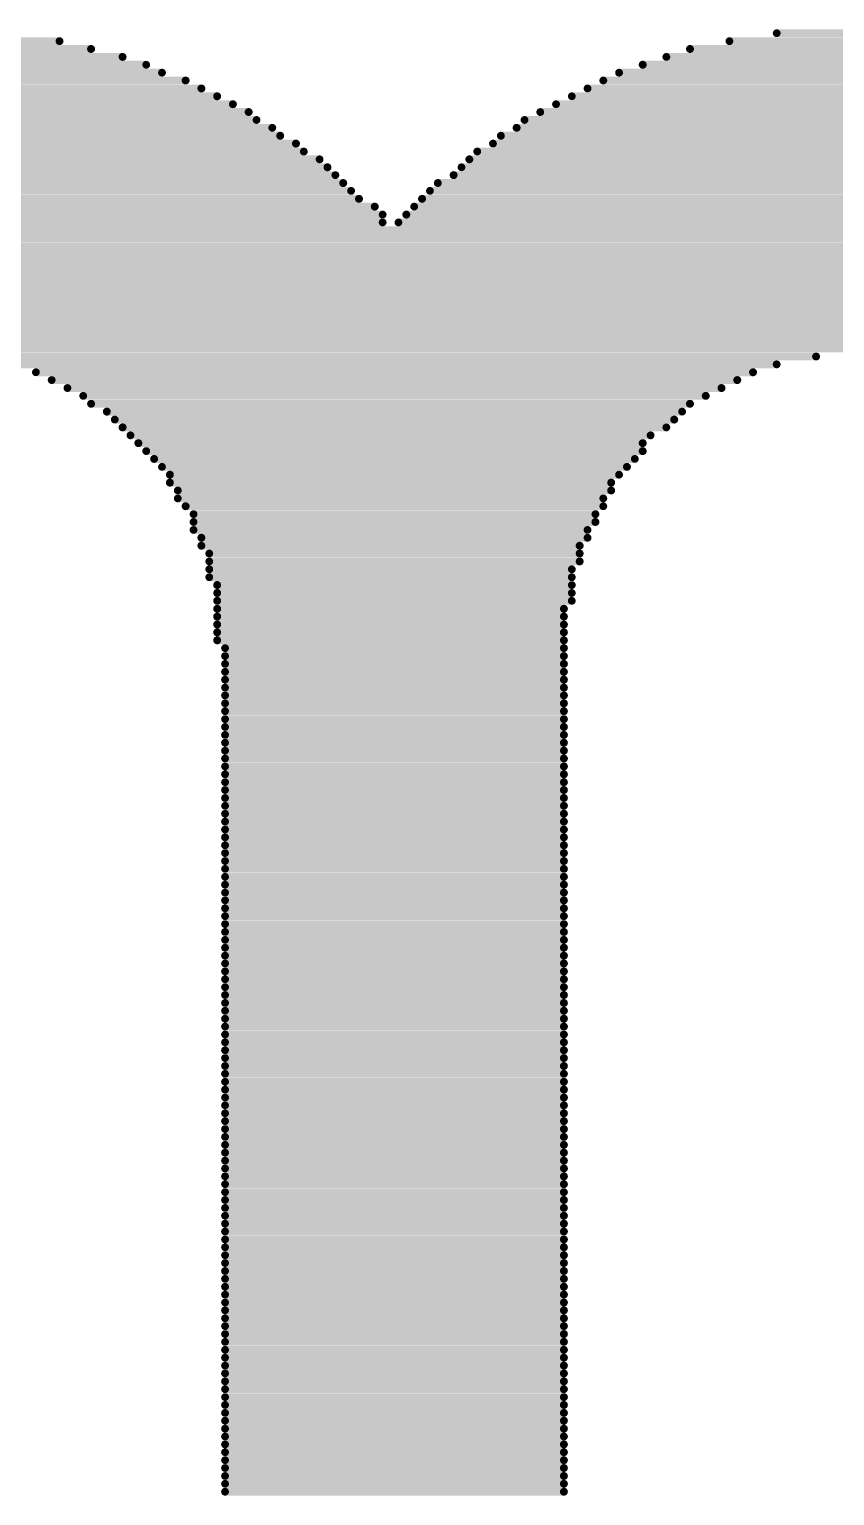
# Model space of a CAD drawing. Header units: millimetres. Extents: x 45 to 209, y 90 to 189.
# Drawn here: x 82.395 to 83.044, y 95.477 to 96.658 of the extents above; entities that cross this region are included whole.
import ezdxf

# ---------------------------------------------------------------- set-up
doc = ezdxf.new("R2010")
doc.units = ezdxf.units.MM
doc.layers.add('TopOverlay', color=2, linetype='Continuous')

# ---------------------------------------------------------------- blocks, each defined once
blk = doc.blocks.new('5394DE47_A0E8_4329_8464_7791B7C19310_62')
at = {"layer": 'TopOverlay', "const_width": 0.00635}
for points in [[(14.5303, 2.4926), (14.7399, 2.4926)], [(15.2796, 2.4926), (15.4892, 2.4926)], [(15.3177, 2.499), (15.4511, 2.499)], [(14.4795, 2.4799), (14.7907, 2.4799)], [(14.5049, 2.4863), (14.7653, 2.4863)], [(15.2288, 2.4799), (15.5336, 2.4799)], [(15.2479, 2.4863), (15.5146, 2.4863)], [(14.4478, 2.4672), (14.8224, 2.4672)], [(14.4605, 2.4736), (14.8097, 2.4736)], [(15.1907, 2.4672), (15.5717, 2.4672)], [(15.2098, 2.4736), (15.5527, 2.4736)], [(14.416, 2.4545), (14.8542, 2.4545)], [(14.4287, 2.4609), (14.8415, 2.4609)], [(15.1653, 2.4545), (15.6035, 2.4545)], [(15.178, 2.4609), (15.5844, 2.4609)], [(14.3906, 2.4418), (14.8796, 2.4418)], [(14.4033, 2.4482), (14.8669, 2.4482)], [(15.1399, 2.4418), (15.6225, 2.4418)], [(15.1526, 2.4482), (15.6162, 2.4482)], [(14.3779, 2.4355), (14.8923, 2.4355)], [(15.1272, 2.4355), (15.6352, 2.4355)], [(14.3589, 2.4228), (14.9113, 2.4228)], [(14.3716, 2.4291), (14.8986, 2.4291)], [(15.1082, 2.4228), (15.6606, 2.4228)], [(15.1145, 2.4291), (15.6479, 2.4291)], [(14.3398, 2.4101), (14.9304, 2.4101)], [(14.3525, 2.4164), (14.9177, 2.4164)], [(15.0891, 2.4101), (15.6797, 2.4101)], [(15.0955, 2.4164), (15.667, 2.4164)], [(14.3208, 2.3974), (14.9494, 2.3974)], [(14.3335, 2.4037), (14.9367, 2.4037)], [(15.0701, 2.3974), (15.6924, 2.3974)], [(15.0764, 2.4037), (15.686, 2.4037)], [(14.3081, 2.3847), (14.9621, 2.3847)], [(14.3144, 2.391), (14.9558, 2.391)], [(15.0574, 2.3847), (15.7114, 2.3847)], [(15.0637, 2.391), (15.7051, 2.391)], [(14.2954, 2.372), (14.9748, 2.372)], [(14.3017, 2.3783), (14.9685, 2.3783)], [(15.0383, 2.372), (15.7241, 2.372)], [(15.0447, 2.3783), (15.7178, 2.3783)], [(14.2827, 2.3593), (14.9939, 2.3593)], [(14.289, 2.3656), (14.9812, 2.3656)], [(15.0256, 2.3593), (15.7368, 2.3593)], [(15.032, 2.3656), (15.7305, 2.3656)], [(14.2763, 2.3529), (15.0002, 2.3529)], [(15.0193, 2.3529), (15.7432, 2.3529)], [(14.2636, 2.3402), (15.7559, 2.3402)], [(14.27, 2.3466), (15.0002, 2.3466)], [(15.0129, 2.3466), (15.7495, 2.3466)], [(14.2509, 2.3275), (15.7686, 2.3275)], [(14.2573, 2.3339), (15.7622, 2.3339)], [(14.2382, 2.3148), (15.7813, 2.3148)], [(14.2446, 2.3212), (15.7749, 2.3212)], [(14.2319, 2.3085), (15.7813, 2.3085)], [(14.2319, 2.3021), (15.7876, 2.3021)], [(14.2192, 2.2894), (15.8003, 2.2894)], [(14.2255, 2.2958), (15.794, 2.2958)], [(14.2128, 2.2831), (15.8003, 2.2831)], [(14.2128, 2.2767), (15.8067, 2.2767)], [(14.2065, 2.2704), (15.813, 2.2704)], [(14.2001, 2.264), (15.813, 2.264)], [(14.2001, 2.2577), (15.8194, 2.2577)], [(14.1938, 2.2513), (15.8257, 2.2513)], [(14.1938, 2.245), (15.8257, 2.245)], [(14.67, 2.2386), (15.3495, 2.2386)], [(14.7018, 2.2323), (15.3177, 2.2323)], [(14.7208, 2.2259), (15.2987, 2.2259)], [(14.7335, 2.2196), (15.286, 2.2196)], [(14.7462, 2.2132), (15.2733, 2.2132)], [(14.7589, 2.2069), (15.2606, 2.2069)], [(14.7653, 2.2005), (15.2479, 2.2005)], [(14.778, 2.1942), (15.2415, 2.1942)], [(14.7843, 2.1878), (15.2352, 2.1878)], [(14.7907, 2.1815), (15.2288, 2.1815)], [(14.797, 2.1751), (15.2161, 2.1751)], [(14.8034, 2.1688), (15.2098, 2.1688)], [(14.8097, 2.1624), (15.2098, 2.1624)], [(14.8161, 2.1561), (15.2034, 2.1561)], [(14.8224, 2.1497), (15.1971, 2.1497)], [(14.8288, 2.1434), (15.1907, 2.1434)], [(14.8288, 2.137), (15.1844, 2.137)], [(14.8351, 2.1307), (15.1844, 2.1307)], [(14.8351, 2.1243), (15.178, 2.1243)], [(14.8415, 2.118), (15.178, 2.118)], [(14.8478, 2.1116), (15.1717, 2.1116)], [(14.8478, 2.1053), (15.1717, 2.1053)], [(14.8478, 2.0989), (15.1653, 2.0989)], [(14.8542, 2.0926), (15.1653, 2.0926)], [(14.8542, 2.0862), (15.159, 2.0862)], [(14.8605, 2.0799), (15.159, 2.0799)], [(14.8605, 2.0735), (15.159, 2.0735)], [(14.8605, 2.0672), (15.1526, 2.0672)], [(14.8605, 2.0608), (15.1526, 2.0608)], [(14.8669, 2.0545), (15.1526, 2.0545)], [(14.8669, 2.0481), (15.1526, 2.0481)], [(14.8669, 2.0418), (15.1526, 2.0418)], [(14.8669, 2.0354), (15.1463, 2.0354)], [(14.8669, 2.0291), (15.1463, 2.0291)], [(14.8669, 2.0227), (15.1463, 2.0227)], [(14.8669, 2.0164), (15.1463, 2.0164)], [(14.8669, 2.01), (15.1463, 2.01)], [(14.8732, 2.0037), (15.1463, 2.0037)], [(14.8732, 1.9973), (15.1463, 1.9973)], [(14.8732, 1.991), (15.1463, 1.991)], [(14.8732, 1.9846), (15.1463, 1.9846)], [(14.8732, 1.9783), (15.1463, 1.9783)], [(14.8732, 1.9719), (15.1463, 1.9719)], [(14.8732, 1.9656), (15.1463, 1.9656)], [(14.8732, 1.9592), (15.1463, 1.9592)], [(14.8732, 1.9529), (15.1463, 1.9529)], [(14.8732, 1.9465), (15.1463, 1.9465)], [(14.8732, 1.9402), (15.1463, 1.9402)], [(14.8732, 1.9338), (15.1463, 1.9338)], [(14.8732, 1.9275), (15.1463, 1.9275)], [(14.8732, 1.9211), (15.1463, 1.9211)], [(14.8732, 1.9148), (15.1463, 1.9148)], [(14.8732, 1.9084), (15.1463, 1.9084)], [(14.8732, 1.9021), (15.1463, 1.9021)], [(14.8732, 1.8957), (15.1463, 1.8957)], [(14.8732, 1.8894), (15.1463, 1.8894)], [(14.8732, 1.883), (15.1463, 1.883)], [(14.8732, 1.8767), (15.1463, 1.8767)], [(14.8732, 1.8703), (15.1463, 1.8703)], [(14.8732, 1.864), (15.1463, 1.864)], [(14.8732, 1.8576), (15.1463, 1.8576)], [(14.8732, 1.8513), (15.1463, 1.8513)], [(14.8732, 1.8449), (15.1463, 1.8449)], [(14.8732, 1.8386), (15.1463, 1.8386)], [(14.8732, 1.8322), (15.1463, 1.8322)], [(14.8732, 1.8259), (15.1463, 1.8259)], [(14.8732, 1.8195), (15.1463, 1.8195)], [(14.8732, 1.8132), (15.1463, 1.8132)], [(14.8732, 1.8068), (15.1463, 1.8068)], [(14.8732, 1.8005), (15.1463, 1.8005)], [(14.8732, 1.7941), (15.1463, 1.7941)], [(14.8732, 1.7878), (15.1463, 1.7878)], [(14.8732, 1.7814), (15.1463, 1.7814)], [(14.8732, 1.7751), (15.1463, 1.7751)], [(14.8732, 1.7687), (15.1463, 1.7687)], [(14.8732, 1.7624), (15.1463, 1.7624)], [(14.8732, 1.756), (15.1463, 1.756)], [(14.8732, 1.7497), (15.1463, 1.7497)], [(14.8732, 1.7433), (15.1463, 1.7433)], [(14.8732, 1.737), (15.1463, 1.737)], [(14.8732, 1.7306), (15.1463, 1.7306)], [(14.8732, 1.7243), (15.1463, 1.7243)], [(14.8732, 1.7179), (15.1463, 1.7179)], [(14.8732, 1.7116), (15.1463, 1.7116)], [(14.8732, 1.7052), (15.1463, 1.7052)], [(14.8732, 1.6989), (15.1463, 1.6989)], [(14.8732, 1.6925), (15.1463, 1.6925)], [(14.8732, 1.6862), (15.1463, 1.6862)], [(14.8732, 1.6798), (15.1463, 1.6798)], [(14.8732, 1.6735), (15.1463, 1.6735)], [(14.8732, 1.6671), (15.1463, 1.6671)], [(14.8732, 1.6608), (15.1463, 1.6608)], [(14.8732, 1.6544), (15.1463, 1.6544)], [(14.8732, 1.6481), (15.1463, 1.6481)], [(14.8732, 1.6417), (15.1463, 1.6417)], [(14.8732, 1.6354), (15.1463, 1.6354)], [(14.8732, 1.629), (15.1463, 1.629)], [(14.8732, 1.6227), (15.1463, 1.6227)], [(14.8732, 1.6163), (15.1463, 1.6163)], [(14.8732, 1.61), (15.1463, 1.61)], [(14.8732, 1.6036), (15.1463, 1.6036)], [(14.8732, 1.5973), (15.1463, 1.5973)], [(14.8732, 1.5909), (15.1463, 1.5909)], [(14.8732, 1.5846), (15.1463, 1.5846)], [(14.8732, 1.5782), (15.1463, 1.5782)], [(14.8732, 1.5719), (15.1463, 1.5719)], [(14.8732, 1.5655), (15.1463, 1.5655)], [(14.8732, 1.5592), (15.1463, 1.5592)], [(14.8732, 1.5528), (15.1463, 1.5528)], [(14.8732, 1.5465), (15.1463, 1.5465)], [(14.8732, 1.5401), (15.1463, 1.5401)], [(14.8732, 1.5338), (15.1463, 1.5338)], [(14.8732, 1.5274), (15.1463, 1.5274)], [(14.8732, 1.5211), (15.1463, 1.5211)], [(14.8732, 1.5147), (15.1463, 1.5147)], [(14.8732, 1.5084), (15.1463, 1.5084)], [(14.8732, 1.502), (15.1463, 1.502)], [(14.8732, 1.4957), (15.1463, 1.4957)], [(14.8732, 1.4893), (15.1463, 1.4893)], [(14.8732, 1.483), (15.1463, 1.483)], [(14.8732, 1.4766), (15.1463, 1.4766)], [(14.8732, 1.4703), (15.1463, 1.4703)], [(14.8732, 1.4639), (15.1463, 1.4639)], [(14.8732, 1.4576), (15.1463, 1.4576)], [(14.8732, 1.4512), (15.1463, 1.4512)], [(14.8732, 1.4449), (15.1463, 1.4449)], [(14.8732, 1.4385), (15.1463, 1.4385)], [(14.8732, 1.4322), (15.1463, 1.4322)], [(14.8732, 1.4258), (15.1463, 1.4258)], [(14.8732, 1.4195), (15.1463, 1.4195)], [(14.8732, 1.4131), (15.1463, 1.4131)], [(14.8732, 1.4068), (15.1463, 1.4068)], [(14.8732, 1.4004), (15.1463, 1.4004)], [(14.8732, 1.3941), (15.1463, 1.3941)], [(14.8732, 1.3877), (15.1463, 1.3877)], [(14.8732, 1.3814), (15.1463, 1.3814)], [(14.8732, 1.375), (15.1463, 1.375)], [(14.8732, 1.3687), (15.1463, 1.3687)], [(14.8732, 1.3623), (15.1463, 1.3623)], [(14.8732, 1.356), (15.1463, 1.356)], [(14.8732, 1.3496), (15.1463, 1.3496)], [(14.8732, 1.3433), (15.1463, 1.3433)], [(14.8732, 1.3369), (15.1463, 1.3369)], [(14.8732, 1.3306), (15.1463, 1.3306)], [(14.8732, 1.3242), (15.1463, 1.3242)]]:
    blk.add_lwpolyline(points, dxfattribs=at)
at = {"layer": 'TopOverlay', "const_width": 0.00317}
for points in [[(14.7383, 2.4926, 1), (14.7415, 2.4926, 1)], [(15.2781, 2.4926, 1), (15.2812, 2.4926, 1)], [(15.3162, 2.499, 1), (15.3193, 2.499, 1)], [(14.7637, 2.4863, 1), (14.7669, 2.4863, 1)], [(14.7891, 2.4799, 1), (14.7923, 2.4799, 1)], [(15.2273, 2.4799, 1), (15.2304, 2.4799, 1)], [(15.2463, 2.4863, 1), (15.2495, 2.4863, 1)], [(14.8082, 2.4736, 1), (14.8113, 2.4736, 1)], [(14.8209, 2.4672, 1), (14.824, 2.4672, 1)], [(15.1892, 2.4672, 1), (15.1923, 2.4672, 1)], [(15.2082, 2.4736, 1), (15.2114, 2.4736, 1)], [(14.8399, 2.4609, 1), (14.8431, 2.4609, 1)], [(14.8526, 2.4545, 1), (14.8558, 2.4545, 1)], [(15.1638, 2.4545, 1), (15.1669, 2.4545, 1)], [(15.1765, 2.4609, 1), (15.1796, 2.4609, 1)], [(14.8653, 2.4482, 1), (14.8685, 2.4482, 1)], [(14.878, 2.4418, 1), (14.8812, 2.4418, 1)], [(15.1384, 2.4418, 1), (15.1415, 2.4418, 1)], [(15.1511, 2.4482, 1), (15.1542, 2.4482, 1)], [(14.8907, 2.4355, 1), (14.8939, 2.4355, 1)], [(15.1257, 2.4355, 1), (15.1288, 2.4355, 1)], [(14.8971, 2.4291, 1), (14.9002, 2.4291, 1)], [(14.9098, 2.4228, 1), (14.9129, 2.4228, 1)], [(15.1066, 2.4228, 1), (15.1098, 2.4228, 1)], [(15.113, 2.4291, 1), (15.1161, 2.4291, 1)], [(14.9161, 2.4164, 1), (14.9193, 2.4164, 1)], [(14.9288, 2.4101, 1), (14.932, 2.4101, 1)], [(15.0876, 2.4101, 1), (15.0907, 2.4101, 1)], [(15.0939, 2.4164, 1), (15.0971, 2.4164, 1)], [(14.9352, 2.4037, 1), (14.9383, 2.4037, 1)], [(14.9479, 2.3974, 1), (14.951, 2.3974, 1)], [(15.0685, 2.3974, 1), (15.0717, 2.3974, 1)], [(15.0749, 2.4037, 1), (15.078, 2.4037, 1)], [(14.9542, 2.391, 1), (14.9574, 2.391, 1)], [(14.9606, 2.3847, 1), (14.9637, 2.3847, 1)], [(15.0558, 2.3847, 1), (15.059, 2.3847, 1)], [(15.0622, 2.391, 1), (15.0653, 2.391, 1)], [(14.9669, 2.3783, 1), (14.9701, 2.3783, 1)], [(14.9733, 2.372, 1), (14.9764, 2.372, 1)], [(15.0368, 2.372, 1), (15.0399, 2.372, 1)], [(15.0431, 2.3783, 1), (15.0463, 2.3783, 1)], [(14.9796, 2.3656, 1), (14.9828, 2.3656, 1)], [(14.9923, 2.3593, 1), (14.9955, 2.3593, 1)], [(15.0241, 2.3593, 1), (15.0272, 2.3593, 1)], [(15.0304, 2.3656, 1), (15.0336, 2.3656, 1)], [(14.9987, 2.3529, 1), (15.0018, 2.3529, 1)], [(15.0177, 2.3529, 1), (15.0209, 2.3529, 1)], [(14.9987, 2.3466, 1), (15.0018, 2.3466, 1)], [(15.0114, 2.3466, 1), (15.0145, 2.3466, 1)], [(15.3162, 2.2323, 1), (15.3193, 2.2323, 1)], [(15.3479, 2.2386, 1), (15.3511, 2.2386, 1)], [(14.7193, 2.2259, 1), (14.7224, 2.2259, 1)], [(14.732, 2.2196, 1), (14.7351, 2.2196, 1)], [(15.2844, 2.2196, 1), (15.2876, 2.2196, 1)], [(15.2971, 2.2259, 1), (15.3003, 2.2259, 1)], [(14.7447, 2.2132, 1), (14.7478, 2.2132, 1)], [(14.7574, 2.2069, 1), (14.7605, 2.2069, 1)], [(15.259, 2.2069, 1), (15.2622, 2.2069, 1)], [(15.2717, 2.2132, 1), (15.2749, 2.2132, 1)], [(14.7637, 2.2005, 1), (14.7669, 2.2005, 1)], [(14.7764, 2.1942, 1), (14.7796, 2.1942, 1)], [(15.24, 2.1942, 1), (15.2431, 2.1942, 1)], [(15.2463, 2.2005, 1), (15.2495, 2.2005, 1)], [(14.7828, 2.1878, 1), (14.7859, 2.1878, 1)], [(15.2336, 2.1878, 1), (15.2368, 2.1878, 1)], [(14.7891, 2.1815, 1), (14.7923, 2.1815, 1)], [(14.7955, 2.1751, 1), (14.7986, 2.1751, 1)], [(15.2146, 2.1751, 1), (15.2177, 2.1751, 1)], [(15.2273, 2.1815, 1), (15.2304, 2.1815, 1)], [(14.8018, 2.1688, 1), (14.805, 2.1688, 1)], [(14.8082, 2.1624, 1), (14.8113, 2.1624, 1)], [(15.2082, 2.1688, 1), (15.2114, 2.1688, 1)], [(15.2082, 2.1624, 1), (15.2114, 2.1624, 1)], [(14.8145, 2.1561, 1), (14.8177, 2.1561, 1)], [(14.8209, 2.1497, 1), (14.824, 2.1497, 1)], [(15.1955, 2.1497, 1), (15.1987, 2.1497, 1)], [(15.2019, 2.1561, 1), (15.205, 2.1561, 1)], [(14.8272, 2.1434, 1), (14.8304, 2.1434, 1)], [(14.8272, 2.137, 1), (14.8304, 2.137, 1)], [(15.1828, 2.137, 1), (15.186, 2.137, 1)], [(15.1892, 2.1434, 1), (15.1923, 2.1434, 1)], [(14.8336, 2.1307, 1), (14.8367, 2.1307, 1)], [(14.8336, 2.1243, 1), (14.8367, 2.1243, 1)], [(15.1765, 2.1243, 1), (15.1796, 2.1243, 1)], [(15.1828, 2.1307, 1), (15.186, 2.1307, 1)], [(14.8399, 2.118, 1), (14.8431, 2.118, 1)], [(14.8463, 2.1116, 1), (14.8494, 2.1116, 1)], [(15.1701, 2.1116, 1), (15.1733, 2.1116, 1)], [(15.1765, 2.118, 1), (15.1796, 2.118, 1)], [(14.8463, 2.1053, 1), (14.8494, 2.1053, 1)], [(15.1701, 2.1053, 1), (15.1733, 2.1053, 1)], [(14.8463, 2.0989, 1), (14.8494, 2.0989, 1)], [(14.8526, 2.0926, 1), (14.8558, 2.0926, 1)], [(15.1638, 2.0989, 1), (15.1669, 2.0989, 1)], [(15.1638, 2.0926, 1), (15.1669, 2.0926, 1)], [(14.8526, 2.0862, 1), (14.8558, 2.0862, 1)], [(14.859, 2.0799, 1), (14.8621, 2.0799, 1)], [(15.1574, 2.0862, 1), (15.1606, 2.0862, 1)], [(15.1574, 2.0799, 1), (15.1606, 2.0799, 1)], [(14.859, 2.0735, 1), (14.8621, 2.0735, 1)], [(14.859, 2.0672, 1), (14.8621, 2.0672, 1)], [(15.1511, 2.0672, 1), (15.1542, 2.0672, 1)], [(15.1574, 2.0735, 1), (15.1606, 2.0735, 1)], [(14.859, 2.0608, 1), (14.8621, 2.0608, 1)], [(14.8653, 2.0545, 1), (14.8685, 2.0545, 1)], [(15.1511, 2.0608, 1), (15.1542, 2.0608, 1)], [(15.1511, 2.0545, 1), (15.1542, 2.0545, 1)], [(14.8653, 2.0481, 1), (14.8685, 2.0481, 1)], [(14.8653, 2.0418, 1), (14.8685, 2.0418, 1)], [(15.1511, 2.0481, 1), (15.1542, 2.0481, 1)], [(15.1511, 2.0418, 1), (15.1542, 2.0418, 1)], [(14.8653, 2.0354, 1), (14.8685, 2.0354, 1)], [(14.8653, 2.0291, 1), (14.8685, 2.0291, 1)], [(15.1447, 2.0354, 1), (15.1479, 2.0354, 1)], [(15.1447, 2.0291, 1), (15.1479, 2.0291, 1)], [(14.8653, 2.0227, 1), (14.8685, 2.0227, 1)], [(15.1447, 2.0227, 1), (15.1479, 2.0227, 1)], [(14.8653, 2.0164, 1), (14.8685, 2.0164, 1)], [(14.8653, 2.01, 1), (14.8685, 2.01, 1)], [(15.1447, 2.0164, 1), (15.1479, 2.0164, 1)], [(15.1447, 2.01, 1), (15.1479, 2.01, 1)], [(14.8717, 2.0037, 1), (14.8748, 2.0037, 1)], [(14.8717, 1.9973, 1), (14.8748, 1.9973, 1)], [(15.1447, 2.0037, 1), (15.1479, 2.0037, 1)], [(15.1447, 1.9973, 1), (15.1479, 1.9973, 1)], [(14.8717, 1.991, 1), (14.8748, 1.991, 1)], [(14.8717, 1.9846, 1), (14.8748, 1.9846, 1)], [(15.1447, 1.991, 1), (15.1479, 1.991, 1)], [(15.1447, 1.9846, 1), (15.1479, 1.9846, 1)], [(14.8717, 1.9783, 1), (14.8748, 1.9783, 1)], [(14.8717, 1.9719, 1), (14.8748, 1.9719, 1)], [(15.1447, 1.9783, 1), (15.1479, 1.9783, 1)], [(15.1447, 1.9719, 1), (15.1479, 1.9719, 1)], [(14.8717, 1.9656, 1), (14.8748, 1.9656, 1)], [(14.8717, 1.9592, 1), (14.8748, 1.9592, 1)], [(15.1447, 1.9656, 1), (15.1479, 1.9656, 1)], [(15.1447, 1.9592, 1), (15.1479, 1.9592, 1)], [(14.8717, 1.9529, 1), (14.8748, 1.9529, 1)], [(14.8717, 1.9465, 1), (14.8748, 1.9465, 1)], [(15.1447, 1.9529, 1), (15.1479, 1.9529, 1)], [(15.1447, 1.9465, 1), (15.1479, 1.9465, 1)], [(14.8717, 1.9402, 1), (14.8748, 1.9402, 1)], [(15.1447, 1.9402, 1), (15.1479, 1.9402, 1)], [(14.8717, 1.9338, 1), (14.8748, 1.9338, 1)], [(14.8717, 1.9275, 1), (14.8748, 1.9275, 1)], [(15.1447, 1.9338, 1), (15.1479, 1.9338, 1)], [(15.1447, 1.9275, 1), (15.1479, 1.9275, 1)], [(14.8717, 1.9211, 1), (14.8748, 1.9211, 1)], [(14.8717, 1.9148, 1), (14.8748, 1.9148, 1)], [(15.1447, 1.9211, 1), (15.1479, 1.9211, 1)], [(15.1447, 1.9148, 1), (15.1479, 1.9148, 1)], [(14.8717, 1.9084, 1), (14.8748, 1.9084, 1)], [(14.8717, 1.9021, 1), (14.8748, 1.9021, 1)], [(15.1447, 1.9084, 1), (15.1479, 1.9084, 1)], [(15.1447, 1.9021, 1), (15.1479, 1.9021, 1)], [(14.8717, 1.8957, 1), (14.8748, 1.8957, 1)], [(14.8717, 1.8894, 1), (14.8748, 1.8894, 1)], [(15.1447, 1.8957, 1), (15.1479, 1.8957, 1)], [(15.1447, 1.8894, 1), (15.1479, 1.8894, 1)], [(14.8717, 1.883, 1), (14.8748, 1.883, 1)], [(14.8717, 1.8767, 1), (14.8748, 1.8767, 1)], [(15.1447, 1.883, 1), (15.1479, 1.883, 1)], [(15.1447, 1.8767, 1), (15.1479, 1.8767, 1)], [(14.8717, 1.8703, 1), (14.8748, 1.8703, 1)], [(14.8717, 1.864, 1), (14.8748, 1.864, 1)], [(15.1447, 1.8703, 1), (15.1479, 1.8703, 1)], [(15.1447, 1.864, 1), (15.1479, 1.864, 1)], [(14.8717, 1.8576, 1), (14.8748, 1.8576, 1)], [(14.8717, 1.8513, 1), (14.8748, 1.8513, 1)], [(15.1447, 1.8576, 1), (15.1479, 1.8576, 1)], [(15.1447, 1.8513, 1), (15.1479, 1.8513, 1)], [(14.8717, 1.8449, 1), (14.8748, 1.8449, 1)], [(15.1447, 1.8449, 1), (15.1479, 1.8449, 1)], [(14.8717, 1.8386, 1), (14.8748, 1.8386, 1)], [(14.8717, 1.8322, 1), (14.8748, 1.8322, 1)], [(15.1447, 1.8386, 1), (15.1479, 1.8386, 1)], [(15.1447, 1.8322, 1), (15.1479, 1.8322, 1)], [(14.8717, 1.8259, 1), (14.8748, 1.8259, 1)], [(14.8717, 1.8195, 1), (14.8748, 1.8195, 1)], [(15.1447, 1.8259, 1), (15.1479, 1.8259, 1)], [(15.1447, 1.8195, 1), (15.1479, 1.8195, 1)], [(14.8717, 1.8132, 1), (14.8748, 1.8132, 1)], [(14.8717, 1.8068, 1), (14.8748, 1.8068, 1)], [(15.1447, 1.8132, 1), (15.1479, 1.8132, 1)], [(15.1447, 1.8068, 1), (15.1479, 1.8068, 1)], [(14.8717, 1.8005, 1), (14.8748, 1.8005, 1)], [(14.8717, 1.7941, 1), (14.8748, 1.7941, 1)], [(15.1447, 1.8005, 1), (15.1479, 1.8005, 1)], [(15.1447, 1.7941, 1), (15.1479, 1.7941, 1)], [(14.8717, 1.7878, 1), (14.8748, 1.7878, 1)], [(14.8717, 1.7814, 1), (14.8748, 1.7814, 1)], [(15.1447, 1.7878, 1), (15.1479, 1.7878, 1)], [(15.1447, 1.7814, 1), (15.1479, 1.7814, 1)], [(14.8717, 1.7751, 1), (14.8748, 1.7751, 1)], [(14.8717, 1.7687, 1), (14.8748, 1.7687, 1)], [(15.1447, 1.7751, 1), (15.1479, 1.7751, 1)], [(15.1447, 1.7687, 1), (15.1479, 1.7687, 1)], [(14.8717, 1.7624, 1), (14.8748, 1.7624, 1)], [(15.1447, 1.7624, 1), (15.1479, 1.7624, 1)], [(14.8717, 1.756, 1), (14.8748, 1.756, 1)], [(14.8717, 1.7497, 1), (14.8748, 1.7497, 1)], [(15.1447, 1.756, 1), (15.1479, 1.756, 1)], [(15.1447, 1.7497, 1), (15.1479, 1.7497, 1)], [(14.8717, 1.7433, 1), (14.8748, 1.7433, 1)], [(14.8717, 1.737, 1), (14.8748, 1.737, 1)], [(15.1447, 1.7433, 1), (15.1479, 1.7433, 1)], [(15.1447, 1.737, 1), (15.1479, 1.737, 1)], [(14.8717, 1.7306, 1), (14.8748, 1.7306, 1)], [(14.8717, 1.7243, 1), (14.8748, 1.7243, 1)], [(15.1447, 1.7306, 1), (15.1479, 1.7306, 1)], [(15.1447, 1.7243, 1), (15.1479, 1.7243, 1)], [(14.8717, 1.7179, 1), (14.8748, 1.7179, 1)], [(14.8717, 1.7116, 1), (14.8748, 1.7116, 1)], [(15.1447, 1.7179, 1), (15.1479, 1.7179, 1)], [(15.1447, 1.7116, 1), (15.1479, 1.7116, 1)], [(14.8717, 1.7052, 1), (14.8748, 1.7052, 1)], [(14.8717, 1.6989, 1), (14.8748, 1.6989, 1)], [(15.1447, 1.7052, 1), (15.1479, 1.7052, 1)], [(15.1447, 1.6989, 1), (15.1479, 1.6989, 1)], [(14.8717, 1.6925, 1), (14.8748, 1.6925, 1)], [(14.8717, 1.6862, 1), (14.8748, 1.6862, 1)], [(15.1447, 1.6925, 1), (15.1479, 1.6925, 1)], [(15.1447, 1.6862, 1), (15.1479, 1.6862, 1)], [(14.8717, 1.6798, 1), (14.8748, 1.6798, 1)], [(15.1447, 1.6798, 1), (15.1479, 1.6798, 1)], [(14.8717, 1.6735, 1), (14.8748, 1.6735, 1)], [(14.8717, 1.6671, 1), (14.8748, 1.6671, 1)], [(15.1447, 1.6735, 1), (15.1479, 1.6735, 1)], [(15.1447, 1.6671, 1), (15.1479, 1.6671, 1)], [(14.8717, 1.6608, 1), (14.8748, 1.6608, 1)], [(14.8717, 1.6544, 1), (14.8748, 1.6544, 1)], [(15.1447, 1.6608, 1), (15.1479, 1.6608, 1)], [(15.1447, 1.6544, 1), (15.1479, 1.6544, 1)], [(14.8717, 1.6481, 1), (14.8748, 1.6481, 1)], [(14.8717, 1.6417, 1), (14.8748, 1.6417, 1)], [(15.1447, 1.6481, 1), (15.1479, 1.6481, 1)], [(15.1447, 1.6417, 1), (15.1479, 1.6417, 1)], [(14.8717, 1.6354, 1), (14.8748, 1.6354, 1)], [(14.8717, 1.629, 1), (14.8748, 1.629, 1)], [(15.1447, 1.6354, 1), (15.1479, 1.6354, 1)], [(15.1447, 1.629, 1), (15.1479, 1.629, 1)], [(14.8717, 1.6227, 1), (14.8748, 1.6227, 1)], [(14.8717, 1.6163, 1), (14.8748, 1.6163, 1)], [(15.1447, 1.6227, 1), (15.1479, 1.6227, 1)], [(15.1447, 1.6163, 1), (15.1479, 1.6163, 1)], [(14.8717, 1.61, 1), (14.8748, 1.61, 1)], [(14.8717, 1.6036, 1), (14.8748, 1.6036, 1)], [(15.1447, 1.61, 1), (15.1479, 1.61, 1)], [(15.1447, 1.6036, 1), (15.1479, 1.6036, 1)], [(14.8717, 1.5973, 1), (14.8748, 1.5973, 1)], [(15.1447, 1.5973, 1), (15.1479, 1.5973, 1)], [(14.8717, 1.5909, 1), (14.8748, 1.5909, 1)], [(14.8717, 1.5846, 1), (14.8748, 1.5846, 1)], [(15.1447, 1.5909, 1), (15.1479, 1.5909, 1)], [(15.1447, 1.5846, 1), (15.1479, 1.5846, 1)], [(14.8717, 1.5782, 1), (14.8748, 1.5782, 1)], [(14.8717, 1.5719, 1), (14.8748, 1.5719, 1)], [(15.1447, 1.5782, 1), (15.1479, 1.5782, 1)], [(15.1447, 1.5719, 1), (15.1479, 1.5719, 1)], [(14.8717, 1.5655, 1), (14.8748, 1.5655, 1)], [(14.8717, 1.5592, 1), (14.8748, 1.5592, 1)], [(15.1447, 1.5655, 1), (15.1479, 1.5655, 1)], [(15.1447, 1.5592, 1), (15.1479, 1.5592, 1)], [(14.8717, 1.5528, 1), (14.8748, 1.5528, 1)], [(14.8717, 1.5465, 1), (14.8748, 1.5465, 1)], [(15.1447, 1.5528, 1), (15.1479, 1.5528, 1)], [(15.1447, 1.5465, 1), (15.1479, 1.5465, 1)], [(14.8717, 1.5401, 1), (14.8748, 1.5401, 1)], [(14.8717, 1.5338, 1), (14.8748, 1.5338, 1)], [(15.1447, 1.5401, 1), (15.1479, 1.5401, 1)], [(15.1447, 1.5338, 1), (15.1479, 1.5338, 1)], [(14.8717, 1.5274, 1), (14.8748, 1.5274, 1)], [(14.8717, 1.5211, 1), (14.8748, 1.5211, 1)], [(15.1447, 1.5274, 1), (15.1479, 1.5274, 1)], [(15.1447, 1.5211, 1), (15.1479, 1.5211, 1)], [(14.8717, 1.5147, 1), (14.8748, 1.5147, 1)], [(15.1447, 1.5147, 1), (15.1479, 1.5147, 1)], [(14.8717, 1.5084, 1), (14.8748, 1.5084, 1)], [(14.8717, 1.502, 1), (14.8748, 1.502, 1)], [(15.1447, 1.5084, 1), (15.1479, 1.5084, 1)], [(15.1447, 1.502, 1), (15.1479, 1.502, 1)], [(14.8717, 1.4957, 1), (14.8748, 1.4957, 1)], [(14.8717, 1.4893, 1), (14.8748, 1.4893, 1)], [(15.1447, 1.4957, 1), (15.1479, 1.4957, 1)], [(15.1447, 1.4893, 1), (15.1479, 1.4893, 1)], [(14.8717, 1.483, 1), (14.8748, 1.483, 1)], [(14.8717, 1.4766, 1), (14.8748, 1.4766, 1)], [(15.1447, 1.483, 1), (15.1479, 1.483, 1)], [(15.1447, 1.4766, 1), (15.1479, 1.4766, 1)], [(14.8717, 1.4703, 1), (14.8748, 1.4703, 1)], [(14.8717, 1.4639, 1), (14.8748, 1.4639, 1)], [(15.1447, 1.4703, 1), (15.1479, 1.4703, 1)], [(15.1447, 1.4639, 1), (15.1479, 1.4639, 1)], [(14.8717, 1.4576, 1), (14.8748, 1.4576, 1)], [(14.8717, 1.4512, 1), (14.8748, 1.4512, 1)], [(15.1447, 1.4576, 1), (15.1479, 1.4576, 1)], [(15.1447, 1.4512, 1), (15.1479, 1.4512, 1)], [(14.8717, 1.4449, 1), (14.8748, 1.4449, 1)], [(14.8717, 1.4385, 1), (14.8748, 1.4385, 1)], [(15.1447, 1.4449, 1), (15.1479, 1.4449, 1)], [(15.1447, 1.4385, 1), (15.1479, 1.4385, 1)], [(14.8717, 1.4322, 1), (14.8748, 1.4322, 1)], [(15.1447, 1.4322, 1), (15.1479, 1.4322, 1)], [(14.8717, 1.4258, 1), (14.8748, 1.4258, 1)], [(14.8717, 1.4195, 1), (14.8748, 1.4195, 1)], [(15.1447, 1.4258, 1), (15.1479, 1.4258, 1)], [(15.1447, 1.4195, 1), (15.1479, 1.4195, 1)], [(14.8717, 1.4131, 1), (14.8748, 1.4131, 1)], [(14.8717, 1.4068, 1), (14.8748, 1.4068, 1)], [(15.1447, 1.4131, 1), (15.1479, 1.4131, 1)], [(15.1447, 1.4068, 1), (15.1479, 1.4068, 1)], [(14.8717, 1.4004, 1), (14.8748, 1.4004, 1)], [(14.8717, 1.3941, 1), (14.8748, 1.3941, 1)], [(15.1447, 1.4004, 1), (15.1479, 1.4004, 1)], [(15.1447, 1.3941, 1), (15.1479, 1.3941, 1)], [(14.8717, 1.3877, 1), (14.8748, 1.3877, 1)], [(14.8717, 1.3814, 1), (14.8748, 1.3814, 1)], [(15.1447, 1.3877, 1), (15.1479, 1.3877, 1)], [(15.1447, 1.3814, 1), (15.1479, 1.3814, 1)], [(14.8717, 1.375, 1), (14.8748, 1.375, 1)], [(14.8717, 1.3687, 1), (14.8748, 1.3687, 1)], [(15.1447, 1.375, 1), (15.1479, 1.375, 1)], [(15.1447, 1.3687, 1), (15.1479, 1.3687, 1)], [(14.8717, 1.3623, 1), (14.8748, 1.3623, 1)], [(14.8717, 1.356, 1), (14.8748, 1.356, 1)], [(15.1447, 1.3623, 1), (15.1479, 1.3623, 1)], [(15.1447, 1.356, 1), (15.1479, 1.356, 1)], [(14.8717, 1.3496, 1), (14.8748, 1.3496, 1)], [(15.1447, 1.3496, 1), (15.1479, 1.3496, 1)], [(14.8717, 1.3433, 1), (14.8748, 1.3433, 1)], [(14.8717, 1.3369, 1), (14.8748, 1.3369, 1)], [(15.1447, 1.3433, 1), (15.1479, 1.3433, 1)], [(15.1447, 1.3369, 1), (15.1479, 1.3369, 1)], [(14.8717, 1.3306, 1), (14.8748, 1.3306, 1)], [(14.8717, 1.3242, 1), (14.8748, 1.3242, 1)], [(15.1447, 1.3306, 1), (15.1479, 1.3306, 1)], [(15.1447, 1.3242, 1), (15.1479, 1.3242, 1)]]:
    blk.add_lwpolyline(points, format="xyb", close=True, dxfattribs=at)

msp = doc.modelspace()

# ---------------------------------------------------------------- block references
at = {"rotation": 360}
msp.add_blockref('5394DE47_A0E8_4329_8464_7791B7C19310_62', (67.6797, 94.1556), dxfattribs=at)

doc.saveas('drawing.dxf')
